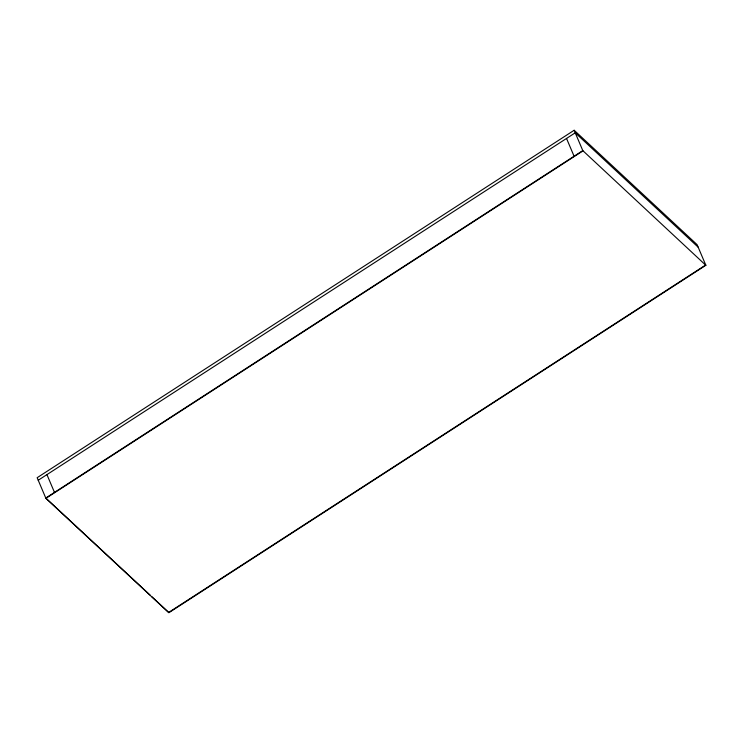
<?xml version="1.0" encoding="UTF-8"?>
<svg xmlns="http://www.w3.org/2000/svg" width="743" height="743" viewBox="0 0 743 743"><rect width="100%" height="100%" fill="white"/><g stroke="black" fill="none" stroke-linecap="round" stroke-linejoin="round"><path stroke-width="1.11" d="M574.163 130.266L37.15 477.712L45.908 498.349L168.837 612.734L705.85 265.288L697.092 244.651L574.163 130.266L582.921 150.913L45.908 498.349M38.227 480.247L575.24 132.811L698.169 247.196M151.748 596.638L168.707 612.408L572.463 351.188M573.169 350.733L705.711 264.972M705.85 265.288L582.781 150.597L45.778 498.033L150.058 595.059M566.528 138.449L574.079 156.225M46.939 474.619L54.48 492.395"/></g></svg>
